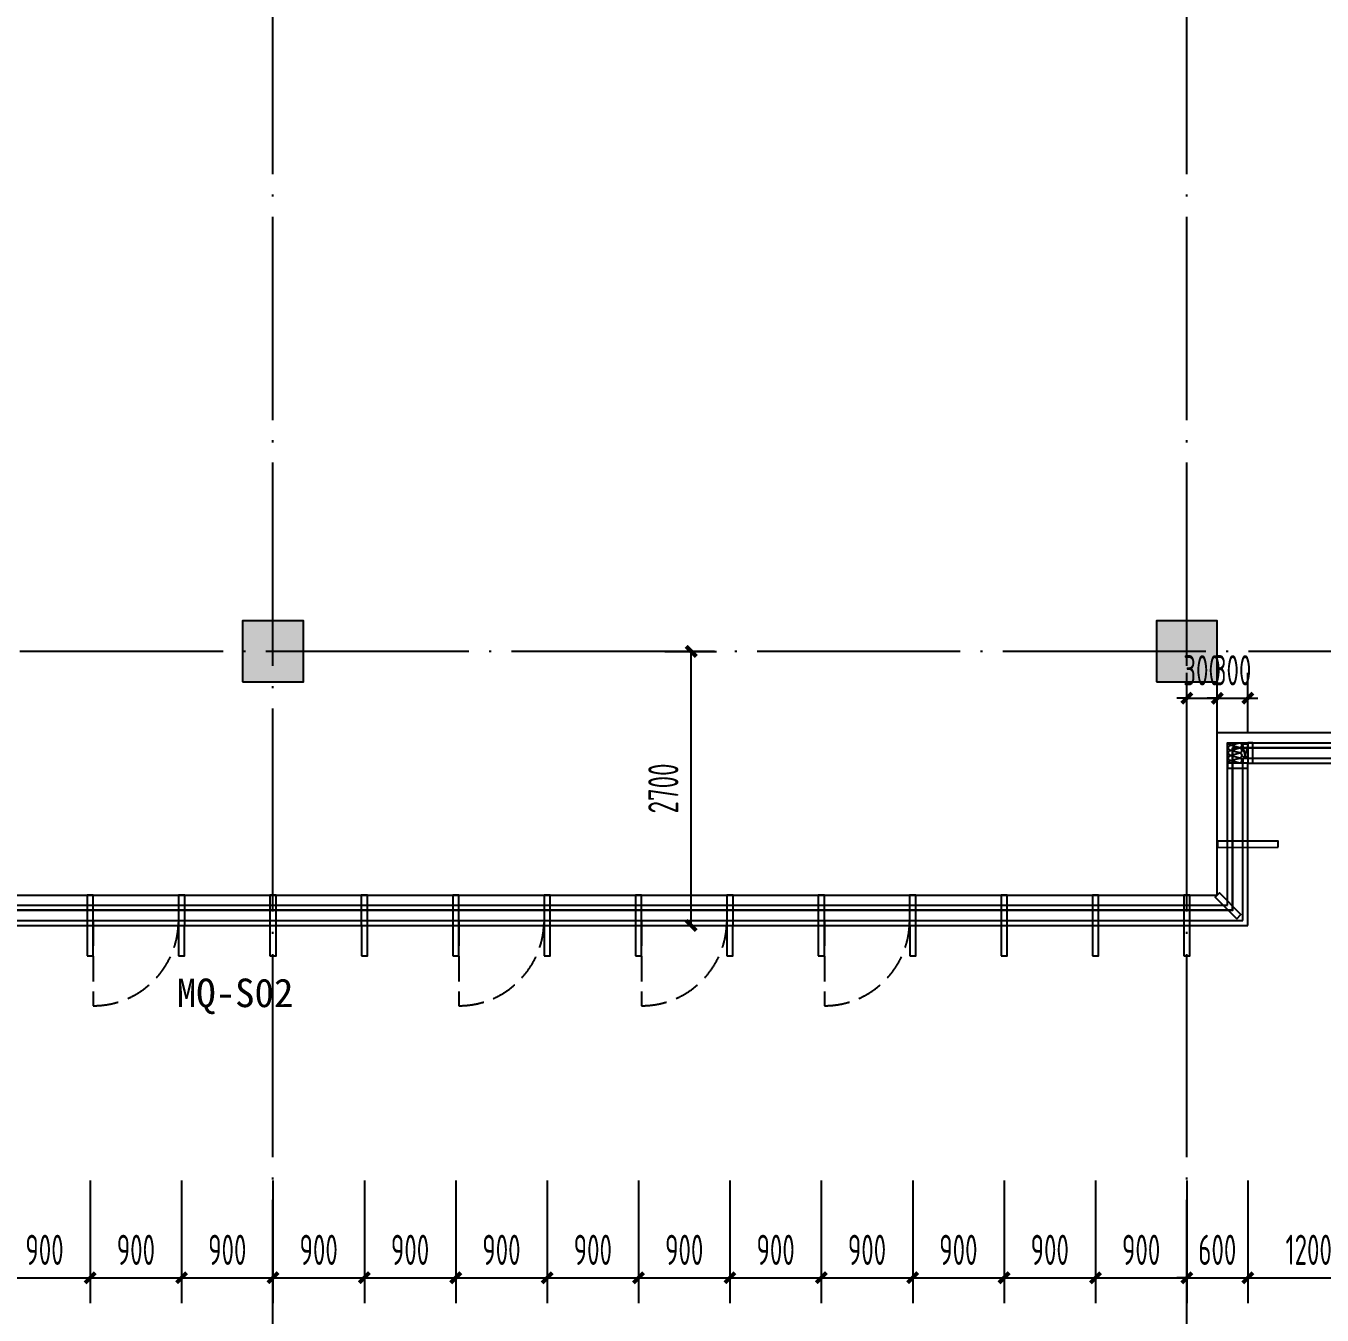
# Model space of a CAD drawing. Extents: x -228436 to 200315, y -41539 to 163917.
# Drawn here: x 10067 to 22832, y 55863 to 68561 of the extents above; entities that cross this region are included whole.
import ezdxf

# ---------------------------------------------------------------- set-up
doc = ezdxf.new("R2010")
doc.units = 0
doc.header["$LTSCALE"] = 1000
doc.header["$MEASUREMENT"] = 0
for name, pattern in [('13#楼幕墙$0$DASH', [0.35, 0.25, -0.1]), ('X-104 13#平面$0$ACAD_ISO05W100', [34, 24, -3, 0.5, -3, 0.5, -3]), ('X-104 13#平面$0$DOTE', [2.42, 2, -0.2, 0.02, -0.2])]:
    doc.linetypes.add(name, pattern=pattern)
for name, color, linetype in [('01-标注_尺寸', 124, 'Continuous'), ('13#楼幕墙$0$A-C_幕墙龙骨', 133, 'Continuous'), ('13#楼幕墙$0$A-C_玻璃幕墙', 140, 'Continuous'), ('13#楼幕墙$0$A-C_窗', 140, 'Continuous'), ('13#楼幕墙$0$A-TECH_结构', 21, 'Continuous'), ('PUB_HATCH', 8, 'Continuous'), ('PUB_WALL', 9, 'Continuous'), ('X-104 13#平面$0$02-TEXT_标注', 130, 'Continuous'), ('X-104 13#平面$0$A-TECH_结构', 21, 'Continuous'), ('X-104 13#平面$0$A_AXIS-轴线', 36, 'X-104 13#平面$0$DOTE'), ('X-104 13#平面$0$A_STR-砼柱', 51, 'Continuous')]:
    doc.layers.add(name, color=color, linetype=linetype)
doc.layers.add('X-104 13#平面$0$000套内', color=226, linetype='Continuous', lineweight=30, plot=False)
doc.styles.add('_TCH_DIM_T3', font='ros1.shx', dxfattribs={"width": 0.705882, "bigfont": 'jd.shx'})
doc.styles.add('X-104 13#平面$0$_TCH_AXIS', font='STXIHEI_0.TTF', dxfattribs={"width": 0.75})
doc.dimstyles.new('_TCH_ARCH&&100', dxfattribs={"dimtxt": 297.5, "dimasz": 100, "dimexe": 250, "dimexo": 300, "dimgap": 126.25, "dimtad": 1, "dimdec": 0, "dimzin": 0, "dimdsep": 46, "dimtxsty": '_TCH_DIM_T3', "dimblk": 'ARCHTICK', "dimcen": 0.09, "dimclrt": 7, "dimazin": 2, "dimtfac": 1, "dimtdec": 0, "dimtix": 1, "dimtmove": 2, "dimatfit": 3, "dimfxl": 0, "dimtolj": 1, "dimtzin": 0, "dimarcsym": 0})

# ---------------------------------------------------------------- blocks, each defined once
blk = doc.blocks.new('13#楼幕墙$0$A$C2CD63A88')
at = {"linetype": '13#楼幕墙$0$DASH'}
blk.add_lwpolyline([(-10, 720), (-10, -120)], dxfattribs=at)
blk.add_arc((-10, 720), 840, 270, 360, dxfattribs=at)
blk = doc.blocks.new('13#楼幕墙$0$A$C19832372')
blk.add_lwpolyline([(-384, -466), (-334, -498), (-8, 5), (-59, 38)], close=True)
blk = doc.blocks.new('13#楼幕墙$0$A$C7A413A1D')
blk.add_lwpolyline([(-70, -300), (-10, -300), (-10, 0), (-70, 0)], close=True)
blk = doc.blocks.new('13#楼幕墙$0$$LinePat$岩棉板')
at = {"color": 0}
for p, q in [((0, -17), (12, -67)), ((12, -67), (24, -17))]:
    blk.add_line(p, q, dxfattribs=at)
for centre, start, end in [((12, -17), 0, 180), ((0, -67), 270, 0), ((24, -67), 180, 270)]:
    blk.add_arc(centre, 12, start, end, dxfattribs=at)
at = {"layer": 'Defpoints'}
blk.add_point((0, 0.1), dxfattribs=at)
at = {"layer": 'Defpoints', "color": 0}
blk.add_point((24, -84), dxfattribs=at)
blk = doc.blocks.new('*U122')
for points in [[(150, 150), (150, 200), (0, 200), (0, 0), (150, 0)], [(150, 0), (200, 0), (200, 150), (150, 150)]]:
    blk.add_lwpolyline(points)
at = {"color": 8, "yscale": 1.782568518697715, "zscale": 1.782568518697715}
for p, xscale, rotation in [((150, 200), 2.083333331596957, 270), ((150, 150), 2.083333331596957, 270), ((200, 0), 2.083333331595706, 180), ((150, 100), 2.083333331596957, 270), ((150, 50), 2.083333331596957, 270)]:
    blk.add_blockref('13#楼幕墙$0$$LinePat$岩棉板', p, dxfattribs=dict(at, xscale=xscale, rotation=rotation))
blk = doc.blocks.new('*U107')
at = {"layer": '13#楼幕墙$0$A-C_幕墙龙骨', "rotation": 32.87626175215661}
blk.add_blockref('13#楼幕墙$0$A$C19832372', (40, 300), dxfattribs=at)
blk = doc.blocks.new('*U108')
at = {"layer": '13#楼幕墙$0$A-C_幕墙龙骨', "color": 0, "linetype": 'ByBlock', "lineweight": -2, "transparency": 16777216}
for p in [(9900, 0), (10800, 0), (11700, 0), (12600, 0), (13500, 0), (14400, 0), (15300, 0), (16200, 0), (17100, 0), (18000, 0), (18900, 0), (19800, 0), (20700, 0), (21600, 0)]:
    blk.add_blockref('*U107', p, dxfattribs=at)
blk = doc.blocks.new('13#楼幕墙')
at = {"layer": '13#楼幕墙$0$A-C_幕墙龙骨'}
for points in [[(22100, 61300), (22150, 61300), (22150, 61500), (22100, 61500)], [(22100, 61250), (22100, 61300), (21900, 61300), (21900, 61250)]]:
    blk.add_lwpolyline(points, close=True, dxfattribs=at)
at = {"layer": '13#楼幕墙$0$A-C_玻璃幕墙'}
for p, q in [((21900, 59900), (21900, 61500)), ((21900, 61500), (58200, 61500)), ((22050, 59750), (22050, 61350)), ((22050, 61350), (58350, 61350)), ((22100, 59700), (22100, 61300)), ((22100, 61300), (58400, 61300)), ((-700, 59900), (21900, 59900)), ((-850, 59750), (22050, 59750)), ((-900, 59700), (22100, 59700))]:
    blk.add_line(p, q, dxfattribs=at)
at = {"layer": '13#楼幕墙$0$A-TECH_结构'}
blk.add_lwpolyline([(4402, 77600), (-600, 77600), (-600, 60000), (21800, 60000), (21800, 61600), (58100, 61600), (58100, 81220), (53261, 85280), (38100, 76527), (38100, 72300), (12410, 72300), (4402, 77600)], dxfattribs=at)
at = {"layer": '13#楼幕墙$0$A-C_幕墙龙骨'}
for name, p, rotation in [('13#楼幕墙$0$A$C19832372', (21800, 60540), 122.8762617521566), ('13#楼幕墙$0$A$C7A413A1D', (21828, 60028), 44.99999999999749)]:
    blk.add_blockref(name, p, dxfattribs=dict(at, rotation=rotation))
blk.add_blockref('*U108', (-100, 59700), dxfattribs=at)
at = {"layer": '13#楼幕墙$0$A-C_玻璃幕墙', "xscale": -1, "rotation": 180}
blk.add_blockref('*U122', (21900, 61500), dxfattribs=at)
at = {"layer": '13#楼幕墙$0$A-C_窗'}
for p in [(10740, 59030), (14340, 59030), (16140, 59030), (17940, 59030)]:
    blk.add_blockref('13#楼幕墙$0$A$C2CD63A88', p, dxfattribs=at)
blk = doc.blocks.new('X-104 13#平面$0$轴网')
at = {"layer": 'X-104 13#平面$0$A_AXIS-轴线', "linetype": 'X-104 13#平面$0$DOTE'}
for p, q in [((12500, -7401), (12500, 24620.3)), ((21500, -7401), (21500, 24620.3)), ((60408.4, 0), (-2925, 0))]:
    blk.add_line(p, q, dxfattribs=at)
blk = doc.blocks.new('_FZH')
blk.add_lwpolyline([(-0.5, -0.5), (0.5, -0.5), (0.5, 0.5), (-0.5, 0.5)], close=True)
at = {"layer": 'PUB_HATCH'}
blk.add_solid([(-0.5, -0.5), (0.5, -0.5), (-0.5, 0.5), (0.5, 0.5)], dxfattribs=at)
blk = doc.blocks.new('X-104 13#平面')
at = {"layer": 'PUB_WALL'}
for points in [[(12800, 62700), (12200, 62700), (12240, 62660), (12760, 62660)], [(12200, 62700), (12200, 62100), (12240, 62140), (12240, 62660)], [(12800, 62100), (12800, 62700), (12760, 62660), (12760, 62140)], [(21800, 62700), (21200, 62700), (21240, 62660), (21760, 62660)], [(21200, 62700), (21200, 62100), (21240, 62140), (21240, 62660)], [(21800, 62100), (21800, 62700), (21760, 62660), (21760, 62140)], [(12200, 62100), (12800, 62100), (12760, 62140), (12240, 62140)], [(21200, 62100), (21800, 62100), (21760, 62140), (21240, 62140)]]:
    blk.add_hatch(color=256, dxfattribs=at).paths.add_polyline_path(points)
at = {"layer": 'X-104 13#平面$0$000套内'}
blk.add_lwpolyline([(4100, 77750), (4100, 68700), (-750, 68700), (-750, 59850), (21950, 59850), (21950, 61450), (58250, 61450), (58250, 71300), (48400, 71300), (48400, 73450), (53400, 73450), (53400, 80500), (58250, 80500), (58250, 81290.1), (53289, 85452.6), (37950, 76613.3), (37950, 72450), (12454.9, 72450), (4447.4, 77750)], close=True, dxfattribs=at)
at = {"layer": 'X-104 13#平面$0$A-TECH_结构'}
blk.add_lwpolyline([(58100, 61600), (58100, 81220), (53261.3, 85280.2), (38100, 76526.8), (38100, 72300), (12409.7, 72300), (4402.3, 77600), (-600, 77600), (-600, 60000), (21800, 60000), (21800, 61600)], close=True, dxfattribs=at)
blk.add_blockref('X-104 13#平面$0$轴网', (0, 62400))
blk.add_blockref('13#楼幕墙', (0, 0), dxfattribs=at)
at = {"layer": 'X-104 13#平面$0$A_STR-砼柱', "xscale": 600, "yscale": 600, "zscale": 600}
for p in [(12500, 62400), (21500, 62400)]:
    blk.add_blockref('_FZH', p, dxfattribs=at)
at = {"layer": 'X-104 13#平面$0$02-TEXT_标注', "linetype": 'X-104 13#平面$0$ACAD_ISO05W100', "style": 'X-104 13#平面$0$_TCH_AXIS'}
blk.add_text('MQ-S02', height=281.25, dxfattribs=at).set_placement((11553, 58896.4))
blk = doc.blocks.new('_ArchTick')
at = {"color": 0, "linetype": 'ByBlock', "const_width": 0.4}
blk.add_lwpolyline([(-0.5, -0.5), (0.5, 0.5)], dxfattribs=at)
blk = doc.blocks.new('*D339')
at = {"layer": '01-标注_尺寸', "color": 0, "lineweight": -2, "transparency": 16777216}
for p, q in [((16360, 62400), (16869, 62400)), ((16619, 59700), (16619, 62400)), ((16360, 59700), (16869, 59700))]:
    blk.add_line(p, q, dxfattribs=at)
at = {"layer": 'Defpoints', "color": 0, "transparency": 16777216}
for p in [(16060, 62400), (16619, 62400), (16060, 59700)]:
    blk.add_point(p, dxfattribs=at)
at = {"layer": '01-标注_尺寸', "color": 0, "lineweight": -2, "transparency": 16777216, "xscale": 100, "yscale": 100, "zscale": 100}
for p, rotation in [((16619, 62400), 90), ((16619, 59700), 270)]:
    blk.add_blockref('_ArchTick', p, dxfattribs=dict(at, rotation=rotation))
at = {"layer": '01-标注_尺寸', "color": 7, "transparency": 16777216, "insert": (16344, 61050), "char_height": 297.5, "attachment_point": 5, "rotation": 90, "style": '_TCH_DIM_T3'}
blk.add_mtext('\\A1;2700', dxfattribs=at)
blk = doc.blocks.new('*D346')
at = {"layer": '01-标注_尺寸', "color": 0, "lineweight": -2, "transparency": 16777216}
for p, q in [((21800, 61600), (21800, 62189)), ((22100, 61600), (22100, 62189)), ((21800, 61939), (21700, 61939)), ((21800, 61939), (22100, 61939)), ((22100, 61939), (22200, 61939))]:
    blk.add_line(p, q, dxfattribs=at)
at = {"layer": 'Defpoints', "color": 0, "transparency": 16777216}
for p in [(22100, 61939), (21800, 61300), (22100, 61300)]:
    blk.add_point(p, dxfattribs=at)
at = {"layer": '01-标注_尺寸', "color": 0, "lineweight": -2, "transparency": 16777216, "xscale": 100, "yscale": 100, "zscale": 100}
blk.add_blockref('_ArchTick', (21800, 61939), dxfattribs=at)
at = {"layer": '01-标注_尺寸', "color": 0, "lineweight": -2, "transparency": 16777216, "xscale": 100, "yscale": 100, "zscale": 100, "rotation": 180}
blk.add_blockref('_ArchTick', (22100, 61939), dxfattribs=at)
at = {"layer": '01-标注_尺寸', "color": 7, "transparency": 16777216, "insert": (21950, 62214), "char_height": 297.5, "attachment_point": 5, "style": '_TCH_DIM_T3'}
blk.add_mtext('\\A1;300', dxfattribs=at)
blk = doc.blocks.new('*D347')
at = {"layer": '01-标注_尺寸', "color": 0, "lineweight": -2, "transparency": 16777216}
for p, q in [((21500, 61600), (21500, 62189)), ((21800, 61600), (21800, 62189)), ((21500, 61939), (21400, 61939)), ((21500, 61939), (21800, 61939)), ((21800, 61939), (21900, 61939))]:
    blk.add_line(p, q, dxfattribs=at)
at = {"layer": 'Defpoints', "color": 0, "transparency": 16777216}
for p in [(21800, 61939), (21500, 61300), (21800, 61300)]:
    blk.add_point(p, dxfattribs=at)
at = {"layer": '01-标注_尺寸', "color": 0, "lineweight": -2, "transparency": 16777216, "xscale": 100, "yscale": 100, "zscale": 100}
blk.add_blockref('_ArchTick', (21500, 61939), dxfattribs=at)
at = {"layer": '01-标注_尺寸', "color": 0, "lineweight": -2, "transparency": 16777216, "xscale": 100, "yscale": 100, "zscale": 100, "rotation": 180}
blk.add_blockref('_ArchTick', (21800, 61939), dxfattribs=at)
at = {"layer": '01-标注_尺寸', "color": 7, "transparency": 16777216, "insert": (21650, 62214), "char_height": 297.5, "attachment_point": 5, "style": '_TCH_DIM_T3'}
blk.add_mtext('\\A1;300', dxfattribs=at)
blk = doc.blocks.new('*D485')
at = {"layer": '01-标注_尺寸', "color": 0, "lineweight": -2, "transparency": 16777216}
for p, q in [((9800, 57190), (9800, 55981)), ((10700, 57190), (10700, 55981)), ((9800, 56231), (10700, 56231))]:
    blk.add_line(p, q, dxfattribs=at)
at = {"layer": 'Defpoints', "color": 0, "transparency": 16777216}
for p in [(9800, 57490), (10700, 57490), (10700, 56231)]:
    blk.add_point(p, dxfattribs=at)
at = {"layer": '01-标注_尺寸', "color": 0, "lineweight": -2, "transparency": 16777216, "xscale": 100, "yscale": 100, "zscale": 100, "rotation": 180}
blk.add_blockref('_ArchTick', (9800, 56231), dxfattribs=at)
at = {"layer": '01-标注_尺寸', "color": 0, "lineweight": -2, "transparency": 16777216, "xscale": 100, "yscale": 100, "zscale": 100}
blk.add_blockref('_ArchTick', (10700, 56231), dxfattribs=at)
at = {"layer": '01-标注_尺寸', "color": 7, "transparency": 16777216, "insert": (10250, 56506), "char_height": 297.5, "attachment_point": 5, "style": '_TCH_DIM_T3'}
blk.add_mtext('\\A1;900', dxfattribs=at)
blk = doc.blocks.new('*D486')
at = {"layer": '01-标注_尺寸', "color": 0, "lineweight": -2, "transparency": 16777216}
for p, q in [((10700, 57190), (10700, 55981)), ((11600, 57190), (11600, 55981)), ((10700, 56231), (11600, 56231))]:
    blk.add_line(p, q, dxfattribs=at)
at = {"layer": 'Defpoints', "color": 0, "transparency": 16777216}
for p in [(10700, 57490), (11600, 57490), (11600, 56231)]:
    blk.add_point(p, dxfattribs=at)
at = {"layer": '01-标注_尺寸', "color": 0, "lineweight": -2, "transparency": 16777216, "xscale": 100, "yscale": 100, "zscale": 100, "rotation": 180}
blk.add_blockref('_ArchTick', (10700, 56231), dxfattribs=at)
at = {"layer": '01-标注_尺寸', "color": 0, "lineweight": -2, "transparency": 16777216, "xscale": 100, "yscale": 100, "zscale": 100}
blk.add_blockref('_ArchTick', (11600, 56231), dxfattribs=at)
at = {"layer": '01-标注_尺寸', "color": 7, "transparency": 16777216, "insert": (11150, 56506), "char_height": 297.5, "attachment_point": 5, "style": '_TCH_DIM_T3'}
blk.add_mtext('\\A1;900', dxfattribs=at)
blk = doc.blocks.new('*D487')
at = {"layer": '01-标注_尺寸', "color": 0, "lineweight": -2, "transparency": 16777216}
for p, q in [((11600, 57190), (11600, 55981)), ((12500, 57190), (12500, 55981)), ((11600, 56231), (12500, 56231))]:
    blk.add_line(p, q, dxfattribs=at)
at = {"layer": 'Defpoints', "color": 0, "transparency": 16777216}
for p in [(11600, 57490), (12500, 57490), (12500, 56231)]:
    blk.add_point(p, dxfattribs=at)
at = {"layer": '01-标注_尺寸', "color": 0, "lineweight": -2, "transparency": 16777216, "xscale": 100, "yscale": 100, "zscale": 100, "rotation": 180}
blk.add_blockref('_ArchTick', (11600, 56231), dxfattribs=at)
at = {"layer": '01-标注_尺寸', "color": 0, "lineweight": -2, "transparency": 16777216, "xscale": 100, "yscale": 100, "zscale": 100}
blk.add_blockref('_ArchTick', (12500, 56231), dxfattribs=at)
at = {"layer": '01-标注_尺寸', "color": 7, "transparency": 16777216, "insert": (12050, 56506), "char_height": 297.5, "attachment_point": 5, "style": '_TCH_DIM_T3'}
blk.add_mtext('\\A1;900', dxfattribs=at)
blk = doc.blocks.new('*D488')
at = {"layer": '01-标注_尺寸', "color": 0, "lineweight": -2, "transparency": 16777216}
for p, q in [((12500, 57190), (12500, 55981)), ((13400, 57190), (13400, 55981)), ((12500, 56231), (13400, 56231))]:
    blk.add_line(p, q, dxfattribs=at)
at = {"layer": 'Defpoints', "color": 0, "transparency": 16777216}
for p in [(12500, 57490), (13400, 57490), (13400, 56231)]:
    blk.add_point(p, dxfattribs=at)
at = {"layer": '01-标注_尺寸', "color": 0, "lineweight": -2, "transparency": 16777216, "xscale": 100, "yscale": 100, "zscale": 100, "rotation": 180}
blk.add_blockref('_ArchTick', (12500, 56231), dxfattribs=at)
at = {"layer": '01-标注_尺寸', "color": 0, "lineweight": -2, "transparency": 16777216, "xscale": 100, "yscale": 100, "zscale": 100}
blk.add_blockref('_ArchTick', (13400, 56231), dxfattribs=at)
at = {"layer": '01-标注_尺寸', "color": 7, "transparency": 16777216, "insert": (12950, 56506), "char_height": 297.5, "attachment_point": 5, "style": '_TCH_DIM_T3'}
blk.add_mtext('\\A1;900', dxfattribs=at)
blk = doc.blocks.new('*D489')
at = {"layer": '01-标注_尺寸', "color": 0, "lineweight": -2, "transparency": 16777216}
for p, q in [((13400, 57190), (13400, 55981)), ((14300, 57190), (14300, 55981)), ((13400, 56231), (14300, 56231))]:
    blk.add_line(p, q, dxfattribs=at)
at = {"layer": 'Defpoints', "color": 0, "transparency": 16777216}
for p in [(13400, 57490), (14300, 57490), (14300, 56231)]:
    blk.add_point(p, dxfattribs=at)
at = {"layer": '01-标注_尺寸', "color": 0, "lineweight": -2, "transparency": 16777216, "xscale": 100, "yscale": 100, "zscale": 100, "rotation": 180}
blk.add_blockref('_ArchTick', (13400, 56231), dxfattribs=at)
at = {"layer": '01-标注_尺寸', "color": 0, "lineweight": -2, "transparency": 16777216, "xscale": 100, "yscale": 100, "zscale": 100}
blk.add_blockref('_ArchTick', (14300, 56231), dxfattribs=at)
at = {"layer": '01-标注_尺寸', "color": 7, "transparency": 16777216, "insert": (13850, 56506), "char_height": 297.5, "attachment_point": 5, "style": '_TCH_DIM_T3'}
blk.add_mtext('\\A1;900', dxfattribs=at)
blk = doc.blocks.new('*D490')
at = {"layer": '01-标注_尺寸', "color": 0, "lineweight": -2, "transparency": 16777216}
for p, q in [((14300, 57190), (14300, 55981)), ((15200, 57190), (15200, 55981)), ((14300, 56231), (15200, 56231))]:
    blk.add_line(p, q, dxfattribs=at)
at = {"layer": 'Defpoints', "color": 0, "transparency": 16777216}
for p in [(14300, 57490), (15200, 57490), (15200, 56231)]:
    blk.add_point(p, dxfattribs=at)
at = {"layer": '01-标注_尺寸', "color": 0, "lineweight": -2, "transparency": 16777216, "xscale": 100, "yscale": 100, "zscale": 100, "rotation": 180}
blk.add_blockref('_ArchTick', (14300, 56231), dxfattribs=at)
at = {"layer": '01-标注_尺寸', "color": 0, "lineweight": -2, "transparency": 16777216, "xscale": 100, "yscale": 100, "zscale": 100}
blk.add_blockref('_ArchTick', (15200, 56231), dxfattribs=at)
at = {"layer": '01-标注_尺寸', "color": 7, "transparency": 16777216, "insert": (14750, 56506), "char_height": 297.5, "attachment_point": 5, "style": '_TCH_DIM_T3'}
blk.add_mtext('\\A1;900', dxfattribs=at)
blk = doc.blocks.new('*D491')
at = {"layer": '01-标注_尺寸', "color": 0, "lineweight": -2, "transparency": 16777216}
for p, q in [((15200, 57190), (15200, 55981)), ((16100, 57190), (16100, 55981)), ((15200, 56231), (16100, 56231))]:
    blk.add_line(p, q, dxfattribs=at)
at = {"layer": 'Defpoints', "color": 0, "transparency": 16777216}
for p in [(15200, 57490), (16100, 57490), (16100, 56231)]:
    blk.add_point(p, dxfattribs=at)
at = {"layer": '01-标注_尺寸', "color": 0, "lineweight": -2, "transparency": 16777216, "xscale": 100, "yscale": 100, "zscale": 100, "rotation": 180}
blk.add_blockref('_ArchTick', (15200, 56231), dxfattribs=at)
at = {"layer": '01-标注_尺寸', "color": 0, "lineweight": -2, "transparency": 16777216, "xscale": 100, "yscale": 100, "zscale": 100}
blk.add_blockref('_ArchTick', (16100, 56231), dxfattribs=at)
at = {"layer": '01-标注_尺寸', "color": 7, "transparency": 16777216, "insert": (15650, 56506), "char_height": 297.5, "attachment_point": 5, "style": '_TCH_DIM_T3'}
blk.add_mtext('\\A1;900', dxfattribs=at)
blk = doc.blocks.new('*D492')
at = {"layer": '01-标注_尺寸', "color": 0, "lineweight": -2, "transparency": 16777216}
for p, q in [((16100, 57190), (16100, 55981)), ((17000, 57190), (17000, 55981)), ((16100, 56231), (17000, 56231))]:
    blk.add_line(p, q, dxfattribs=at)
at = {"layer": 'Defpoints', "color": 0, "transparency": 16777216}
for p in [(16100, 57490), (17000, 57490), (17000, 56231)]:
    blk.add_point(p, dxfattribs=at)
at = {"layer": '01-标注_尺寸', "color": 0, "lineweight": -2, "transparency": 16777216, "xscale": 100, "yscale": 100, "zscale": 100, "rotation": 180}
blk.add_blockref('_ArchTick', (16100, 56231), dxfattribs=at)
at = {"layer": '01-标注_尺寸', "color": 0, "lineweight": -2, "transparency": 16777216, "xscale": 100, "yscale": 100, "zscale": 100}
blk.add_blockref('_ArchTick', (17000, 56231), dxfattribs=at)
at = {"layer": '01-标注_尺寸', "color": 7, "transparency": 16777216, "insert": (16550, 56506), "char_height": 297.5, "attachment_point": 5, "style": '_TCH_DIM_T3'}
blk.add_mtext('\\A1;900', dxfattribs=at)
blk = doc.blocks.new('*D493')
at = {"layer": '01-标注_尺寸', "color": 0, "lineweight": -2, "transparency": 16777216}
for p, q in [((17000, 57190), (17000, 55981)), ((17900, 57190), (17900, 55981)), ((17000, 56231), (17900, 56231))]:
    blk.add_line(p, q, dxfattribs=at)
at = {"layer": 'Defpoints', "color": 0, "transparency": 16777216}
for p in [(17000, 57490), (17900, 57490), (17900, 56231)]:
    blk.add_point(p, dxfattribs=at)
at = {"layer": '01-标注_尺寸', "color": 0, "lineweight": -2, "transparency": 16777216, "xscale": 100, "yscale": 100, "zscale": 100, "rotation": 180}
blk.add_blockref('_ArchTick', (17000, 56231), dxfattribs=at)
at = {"layer": '01-标注_尺寸', "color": 0, "lineweight": -2, "transparency": 16777216, "xscale": 100, "yscale": 100, "zscale": 100}
blk.add_blockref('_ArchTick', (17900, 56231), dxfattribs=at)
at = {"layer": '01-标注_尺寸', "color": 7, "transparency": 16777216, "insert": (17450, 56506), "char_height": 297.5, "attachment_point": 5, "style": '_TCH_DIM_T3'}
blk.add_mtext('\\A1;900', dxfattribs=at)
blk = doc.blocks.new('*D494')
at = {"layer": '01-标注_尺寸', "color": 0, "lineweight": -2, "transparency": 16777216}
for p, q in [((17900, 57190), (17900, 55981)), ((18800, 57190), (18800, 55981)), ((17900, 56231), (18800, 56231))]:
    blk.add_line(p, q, dxfattribs=at)
at = {"layer": 'Defpoints', "color": 0, "transparency": 16777216}
for p in [(17900, 57490), (18800, 57490), (18800, 56231)]:
    blk.add_point(p, dxfattribs=at)
at = {"layer": '01-标注_尺寸', "color": 0, "lineweight": -2, "transparency": 16777216, "xscale": 100, "yscale": 100, "zscale": 100, "rotation": 180}
blk.add_blockref('_ArchTick', (17900, 56231), dxfattribs=at)
at = {"layer": '01-标注_尺寸', "color": 0, "lineweight": -2, "transparency": 16777216, "xscale": 100, "yscale": 100, "zscale": 100}
blk.add_blockref('_ArchTick', (18800, 56231), dxfattribs=at)
at = {"layer": '01-标注_尺寸', "color": 7, "transparency": 16777216, "insert": (18350, 56506), "char_height": 297.5, "attachment_point": 5, "style": '_TCH_DIM_T3'}
blk.add_mtext('\\A1;900', dxfattribs=at)
blk = doc.blocks.new('*D495')
at = {"layer": '01-标注_尺寸', "color": 0, "lineweight": -2, "transparency": 16777216}
for p, q in [((18800, 57190), (18800, 55981)), ((19700, 57190), (19700, 55981)), ((18800, 56231), (19700, 56231))]:
    blk.add_line(p, q, dxfattribs=at)
at = {"layer": 'Defpoints', "color": 0, "transparency": 16777216}
for p in [(18800, 57490), (19700, 57490), (19700, 56231)]:
    blk.add_point(p, dxfattribs=at)
at = {"layer": '01-标注_尺寸', "color": 0, "lineweight": -2, "transparency": 16777216, "xscale": 100, "yscale": 100, "zscale": 100, "rotation": 180}
blk.add_blockref('_ArchTick', (18800, 56231), dxfattribs=at)
at = {"layer": '01-标注_尺寸', "color": 0, "lineweight": -2, "transparency": 16777216, "xscale": 100, "yscale": 100, "zscale": 100}
blk.add_blockref('_ArchTick', (19700, 56231), dxfattribs=at)
at = {"layer": '01-标注_尺寸', "color": 7, "transparency": 16777216, "insert": (19250, 56506), "char_height": 297.5, "attachment_point": 5, "style": '_TCH_DIM_T3'}
blk.add_mtext('\\A1;900', dxfattribs=at)
blk = doc.blocks.new('*D496')
at = {"layer": '01-标注_尺寸', "color": 0, "lineweight": -2, "transparency": 16777216}
for p, q in [((19700, 57190), (19700, 55981)), ((20600, 57190), (20600, 55981)), ((19700, 56231), (20600, 56231))]:
    blk.add_line(p, q, dxfattribs=at)
at = {"layer": 'Defpoints', "color": 0, "transparency": 16777216}
for p in [(19700, 57490), (20600, 57490), (20600, 56231)]:
    blk.add_point(p, dxfattribs=at)
at = {"layer": '01-标注_尺寸', "color": 0, "lineweight": -2, "transparency": 16777216, "xscale": 100, "yscale": 100, "zscale": 100, "rotation": 180}
blk.add_blockref('_ArchTick', (19700, 56231), dxfattribs=at)
at = {"layer": '01-标注_尺寸', "color": 0, "lineweight": -2, "transparency": 16777216, "xscale": 100, "yscale": 100, "zscale": 100}
blk.add_blockref('_ArchTick', (20600, 56231), dxfattribs=at)
at = {"layer": '01-标注_尺寸', "color": 7, "transparency": 16777216, "insert": (20150, 56506), "char_height": 297.5, "attachment_point": 5, "style": '_TCH_DIM_T3'}
blk.add_mtext('\\A1;900', dxfattribs=at)
blk = doc.blocks.new('*D497')
at = {"layer": '01-标注_尺寸', "color": 0, "lineweight": -2, "transparency": 16777216}
for p, q in [((20600, 57190), (20600, 55981)), ((21500, 57190), (21500, 55981)), ((20600, 56231), (21500, 56231))]:
    blk.add_line(p, q, dxfattribs=at)
at = {"layer": 'Defpoints', "color": 0, "transparency": 16777216}
for p in [(20600, 57490), (21500, 57490), (21500, 56231)]:
    blk.add_point(p, dxfattribs=at)
at = {"layer": '01-标注_尺寸', "color": 0, "lineweight": -2, "transparency": 16777216, "xscale": 100, "yscale": 100, "zscale": 100, "rotation": 180}
blk.add_blockref('_ArchTick', (20600, 56231), dxfattribs=at)
at = {"layer": '01-标注_尺寸', "color": 0, "lineweight": -2, "transparency": 16777216, "xscale": 100, "yscale": 100, "zscale": 100}
blk.add_blockref('_ArchTick', (21500, 56231), dxfattribs=at)
at = {"layer": '01-标注_尺寸', "color": 7, "transparency": 16777216, "insert": (21050, 56506), "char_height": 297.5, "attachment_point": 5, "style": '_TCH_DIM_T3'}
blk.add_mtext('\\A1;900', dxfattribs=at)
blk = doc.blocks.new('*D498')
at = {"layer": '01-标注_尺寸', "color": 0, "lineweight": -2, "transparency": 16777216}
for p, q in [((21500, 57190), (21500, 55981)), ((22100, 57190), (22100, 55981)), ((21500, 56231), (21400, 56231)), ((21500, 56231), (22100, 56231)), ((22100, 56231), (22200, 56231))]:
    blk.add_line(p, q, dxfattribs=at)
at = {"layer": 'Defpoints', "color": 0, "transparency": 16777216}
for p in [(21500, 57490), (22100, 57490), (22100, 56231)]:
    blk.add_point(p, dxfattribs=at)
at = {"layer": '01-标注_尺寸', "color": 0, "lineweight": -2, "transparency": 16777216, "xscale": 100, "yscale": 100, "zscale": 100}
blk.add_blockref('_ArchTick', (21500, 56231), dxfattribs=at)
at = {"layer": '01-标注_尺寸', "color": 0, "lineweight": -2, "transparency": 16777216, "xscale": 100, "yscale": 100, "zscale": 100, "rotation": 180}
blk.add_blockref('_ArchTick', (22100, 56231), dxfattribs=at)
at = {"layer": '01-标注_尺寸', "color": 7, "transparency": 16777216, "insert": (21800, 56506), "char_height": 297.5, "attachment_point": 5, "style": '_TCH_DIM_T3'}
blk.add_mtext('\\A1;600', dxfattribs=at)
blk = doc.blocks.new('*D499')
at = {"layer": '01-标注_尺寸', "color": 0, "lineweight": -2, "transparency": 16777216}
for p, q in [((22100, 57190), (22100, 55981)), ((23300, 57190), (23300, 55981)), ((22100, 56231), (23300, 56231))]:
    blk.add_line(p, q, dxfattribs=at)
at = {"layer": 'Defpoints', "color": 0, "transparency": 16777216}
for p in [(22100, 57490), (23300, 57490), (23300, 56231)]:
    blk.add_point(p, dxfattribs=at)
at = {"layer": '01-标注_尺寸', "color": 0, "lineweight": -2, "transparency": 16777216, "xscale": 100, "yscale": 100, "zscale": 100, "rotation": 180}
blk.add_blockref('_ArchTick', (22100, 56231), dxfattribs=at)
at = {"layer": '01-标注_尺寸', "color": 0, "lineweight": -2, "transparency": 16777216, "xscale": 100, "yscale": 100, "zscale": 100}
blk.add_blockref('_ArchTick', (23300, 56231), dxfattribs=at)
at = {"layer": '01-标注_尺寸', "color": 7, "transparency": 16777216, "insert": (22700, 56506), "char_height": 297.5, "attachment_point": 5, "style": '_TCH_DIM_T3'}
blk.add_mtext('\\A1;1200', dxfattribs=at)

msp = doc.modelspace()

# ---------------------------------------------------------------- block references
msp.add_blockref('X-104 13#平面', (0, 0))

# ---------------------------------------------------------------- dimensions: what is measured, and where the dimension line sits
at = {"layer": '01-标注_尺寸'}
for p1, p2, distance, picture, middle in [((16060, 59700), (16060, 62400), -559.4, '*D339', (16344.4, 61050)), ((21500, 61300), (21800, 61300), 639, '*D347', (21650, 62214)), ((21800, 61300), (22100, 61300), 639, '*D346', (21950, 62214)), ((9800, 57489.7), (10700, 57489.7), -1258.6, '*D485', (10250, 56506.1)), ((10700, 57489.7), (11600, 57489.7), -1258.6, '*D486', (11150, 56506.1)), ((11600, 57489.7), (12500, 57489.7), -1258.6, '*D487', (12050, 56506.1)), ((12500, 57489.7), (13400, 57489.7), -1258.6, '*D488', (12950, 56506.1)), ((13400, 57489.7), (14300, 57489.7), -1258.6, '*D489', (13850, 56506.1)), ((14300, 57489.7), (15200, 57489.7), -1258.6, '*D490', (14750, 56506.1)), ((15200, 57489.7), (16100, 57489.7), -1258.6, '*D491', (15650, 56506.1)), ((16100, 57489.7), (17000, 57489.7), -1258.6, '*D492', (16550, 56506.1)), ((17000, 57489.7), (17900, 57489.7), -1258.6, '*D493', (17450, 56506.1)), ((17900, 57489.7), (18800, 57489.7), -1258.6, '*D494', (18350, 56506.1)), ((18800, 57489.7), (19700, 57489.7), -1258.6, '*D495', (19250, 56506.1)), ((19700, 57489.7), (20600, 57489.7), -1258.6, '*D496', (20150, 56506.1)), ((20600, 57489.7), (21500, 57489.7), -1258.6, '*D497', (21050, 56506.1)), ((21500, 57489.7), (22100, 57489.7), -1258.6, '*D498', (21800, 56506.1)), ((22100, 57489.7), (23300, 57489.7), -1258.6, '*D499', (22700, 56506.1))]:
    dim = msp.add_aligned_dim(p1=p1, p2=p2, distance=distance, dimstyle='_TCH_ARCH&&100', dxfattribs=at)
    dim.commit()
    dim.dimension.update_dxf_attribs({"geometry": picture, "text_midpoint": middle})

doc.saveas('drawing.dxf')
